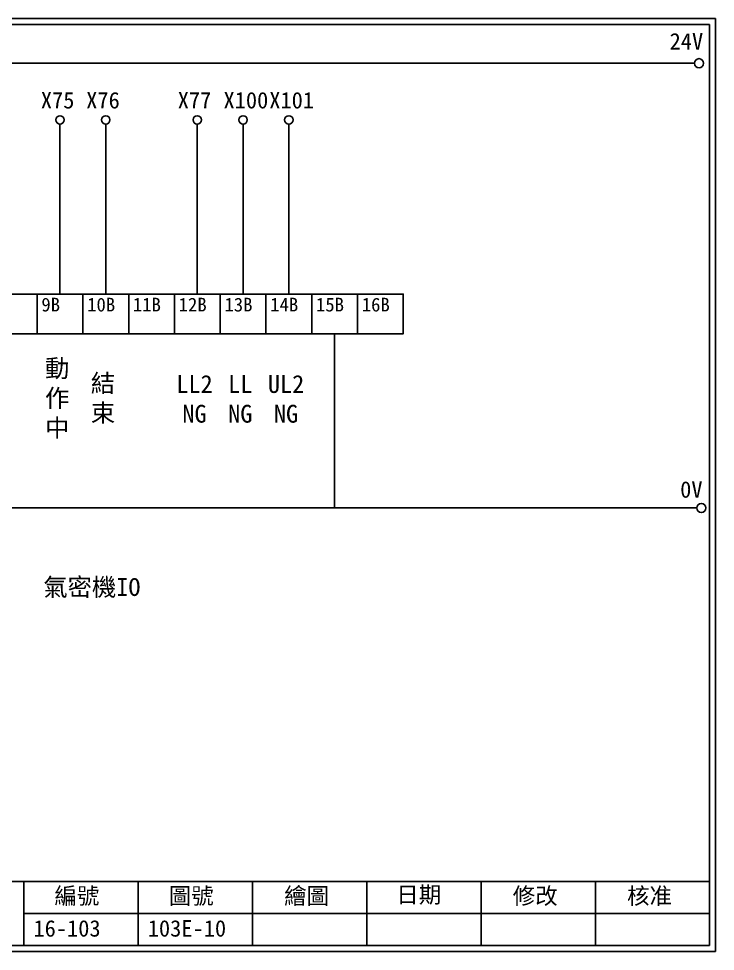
# Model space of a CAD drawing. Extents: x 627 to 914, y 3 to 207.
# Drawn here: x 761.8 to 914.2, y 3 to 207 of the extents above; entities that cross this region are included whole.
import ezdxf

# ---------------------------------------------------------------- set-up
doc = ezdxf.new("R2010")
doc.units = 0
doc.layers.get('0').update_dxf_attribs({"linetype": 'CONTINUOUS'})
doc.layers.add('圖框層', color=7, linetype='CONTINUOUS')
doc.layers.add('標尺寸層', color=3, linetype='CONTINUOUS')
doc.styles.add('CNS', font='romanc.shx', dxfattribs={"bigfont": 'chineset.shx'})
doc.styles.add('STSL', font='kaiu.ttf')

msp = doc.modelspace()

# ---------------------------------------------------------------- linework, layer by layer
for p, q in [((770.87, 146.73), (770.87, 183.91)), ((780.88, 146.73), (780.88, 183.91)), ((800.9, 146.73), (800.9, 183.91)), ((810.91, 146.73), (810.91, 183.91)), ((820.92, 146.73), (820.92, 183.91)), ((830.93, 99.96), (830.93, 138.07))]:
    msp.add_line(p, q)
for points in [[(755.86, 146.73), (765.87, 146.73), (765.87, 138.07), (755.86, 138.07)], [(765.87, 146.73), (775.88, 146.73), (775.88, 138.07), (765.87, 138.07)], [(775.88, 146.73), (785.89, 146.73), (785.89, 138.07), (775.88, 138.07)], [(785.89, 146.73), (795.9, 146.73), (795.9, 138.07), (785.89, 138.07)], [(795.9, 146.73), (805.91, 146.73), (805.91, 138.07), (795.9, 138.07)], [(805.91, 146.73), (815.92, 146.73), (815.92, 138.07), (805.91, 138.07)], [(815.92, 146.73), (825.93, 146.73), (825.93, 138.07), (815.92, 138.07)], [(825.93, 146.73), (835.94, 146.73), (835.94, 138.07), (825.93, 138.07)], [(835.94, 146.73), (845.95, 146.73), (845.95, 138.07), (835.94, 138.07)]]:
    msp.add_lwpolyline(points, close=True)
for centre in [(910.63, 197.22), (911.12, 99.96)]:
    msp.add_circle(centre, 1)
at = {"layer": '圖框層', "color": 7}
for p, q in [((914.2, 206.97), (627.2, 206.97)), ((914.2, 3), (914.2, 206.97)), ((912.95, 205.72), (628.45, 205.72)), ((912.95, 4.25), (912.95, 205.72)), ((628.45, 18.25), (912.95, 18.25)), ((762.95, 4.25), (762.95, 18.25)), ((787.95, 4.25), (787.95, 18.25)), ((812.95, 4.25), (812.95, 18.25)), ((837.95, 4.25), (837.95, 18.25)), ((862.95, 4.25), (862.95, 18.25)), ((887.95, 4.25), (887.95, 18.25)), ((762.95, 11.25), (912.95, 11.25)), ((628.45, 4.25), (912.95, 4.25)), ((627.2, 3), (914.2, 3))]:
    msp.add_line(p, q, dxfattribs=at)
at = {"layer": '標尺寸層', "color": 7}
for p, q in [((632.04, 197.22), (909.63, 197.22)), ((632.25, 99.96), (910.12, 99.96))]:
    msp.add_line(p, q, dxfattribs=at)
for centre in [(770.87, 184.83), (780.88, 184.83), (800.9, 184.83), (810.91, 184.83), (820.92, 184.83)]:
    msp.add_circle(centre, 0.92, dxfattribs=at)

# ---------------------------------------------------------------- texts
at = {"char_height": 3, "width": 8.2913, "attachment_point": 1}
for s, insert in [('9B', (766.8, 145.93)), ('10B', (776.81, 145.93)), ('11B', (786.82, 145.93)), ('12B', (796.83, 145.93)), ('13B', (806.84, 145.93)), ('14B', (816.85, 145.93)), ('15B', (826.86, 145.93)), ('16B', (836.87, 145.93))]:
    msp.add_mtext(s, dxfattribs=dict(at, insert=insert))
at = {"layer": '圖框層', "color": 4, "style": 'STSL'}
for s, p in [('24V', (904.19, 200.22)), ('X75', (766.68, 187.33)), ('X76', (776.6, 187.33)), ('X77', (796.62, 187.33)), ('X100', (806.63, 187.33)), ('X101', (816.64, 187.33)), ('0V', (906.5, 102.2)), ('編號', (769.66, 13.34)), ('圖號', (794.66, 13.34)), ('繪圖', (819.89, 13.34)), ('日期', (844.41, 13.59)), ('修改', (869.89, 13.34)), ('核准', (894.89, 13.34)), ('16-103', (765.06, 6.22)), ('103E-10', (790.06, 6.22))]:
    msp.add_text(s, height=3.6, dxfattribs=at).set_placement(p)
at = {"layer": '標尺寸層', "color": 7, "char_height": 3.9, "attachment_point": 5, "style": 'CNS'}
for s, insert, width in [('{\\fDFKai-SB|b0|i0|c136|p65;動作中}', (770.26, 123.79), 8.6627), ('{\\fDFKai-SB|b0|i0|c136|p65;結束}', (780.27, 123.79), 8.6627), ('{\\fDFKai-SB|b0|i0|c136|p65;LL2\\PNG}', (800.29, 123.79), 8.6627), ('{\\fDFKai-SB|b0|i0|c136|p65;LL\\PNG}', (810.3, 123.79), 8.6627), ('{\\fDFKai-SB|b0|i0|c136|p65;UL2\\PNG}', (820.31, 123.79), 8.6627), ('{\\fDFKai-SB|b0|i0|c136|p65;氣密機IO}', (777.85, 82.45), 46.8521)]:
    msp.add_mtext(s, dxfattribs=dict(at, insert=insert, width=width))

doc.saveas('drawing.dxf')
